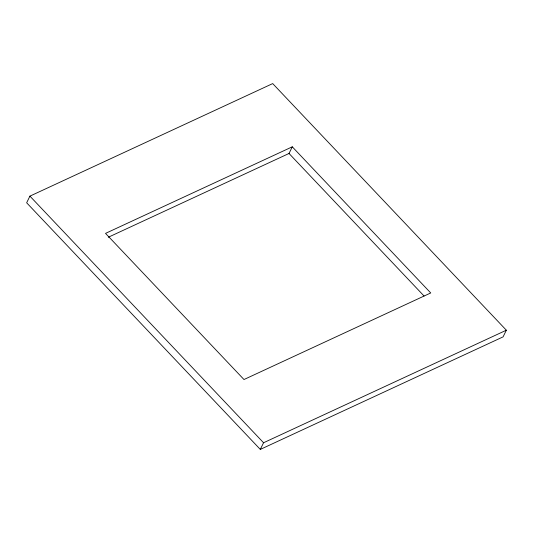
<?xml version="1.0" encoding="UTF-8"?>
<svg xmlns="http://www.w3.org/2000/svg" width="533" height="533" viewBox="0 0 533 533"><rect width="100%" height="100%" fill="white"/><g stroke="black" fill="none" stroke-linecap="round" stroke-linejoin="round"><path stroke-width="0.8" d="M29.915 196.131L26.65 202.793L260.304 449.412L503.085 336.869L506.35 330.207L272.696 83.588L29.915 196.131L263.562 442.75L260.304 449.412M108.286 237.252L289.019 153.471L292.284 146.815L430.737 292.957L243.981 379.529L105.521 233.381L292.284 146.815M263.562 442.75L506.35 330.207M289.019 153.471L424.048 295.995"/></g></svg>
